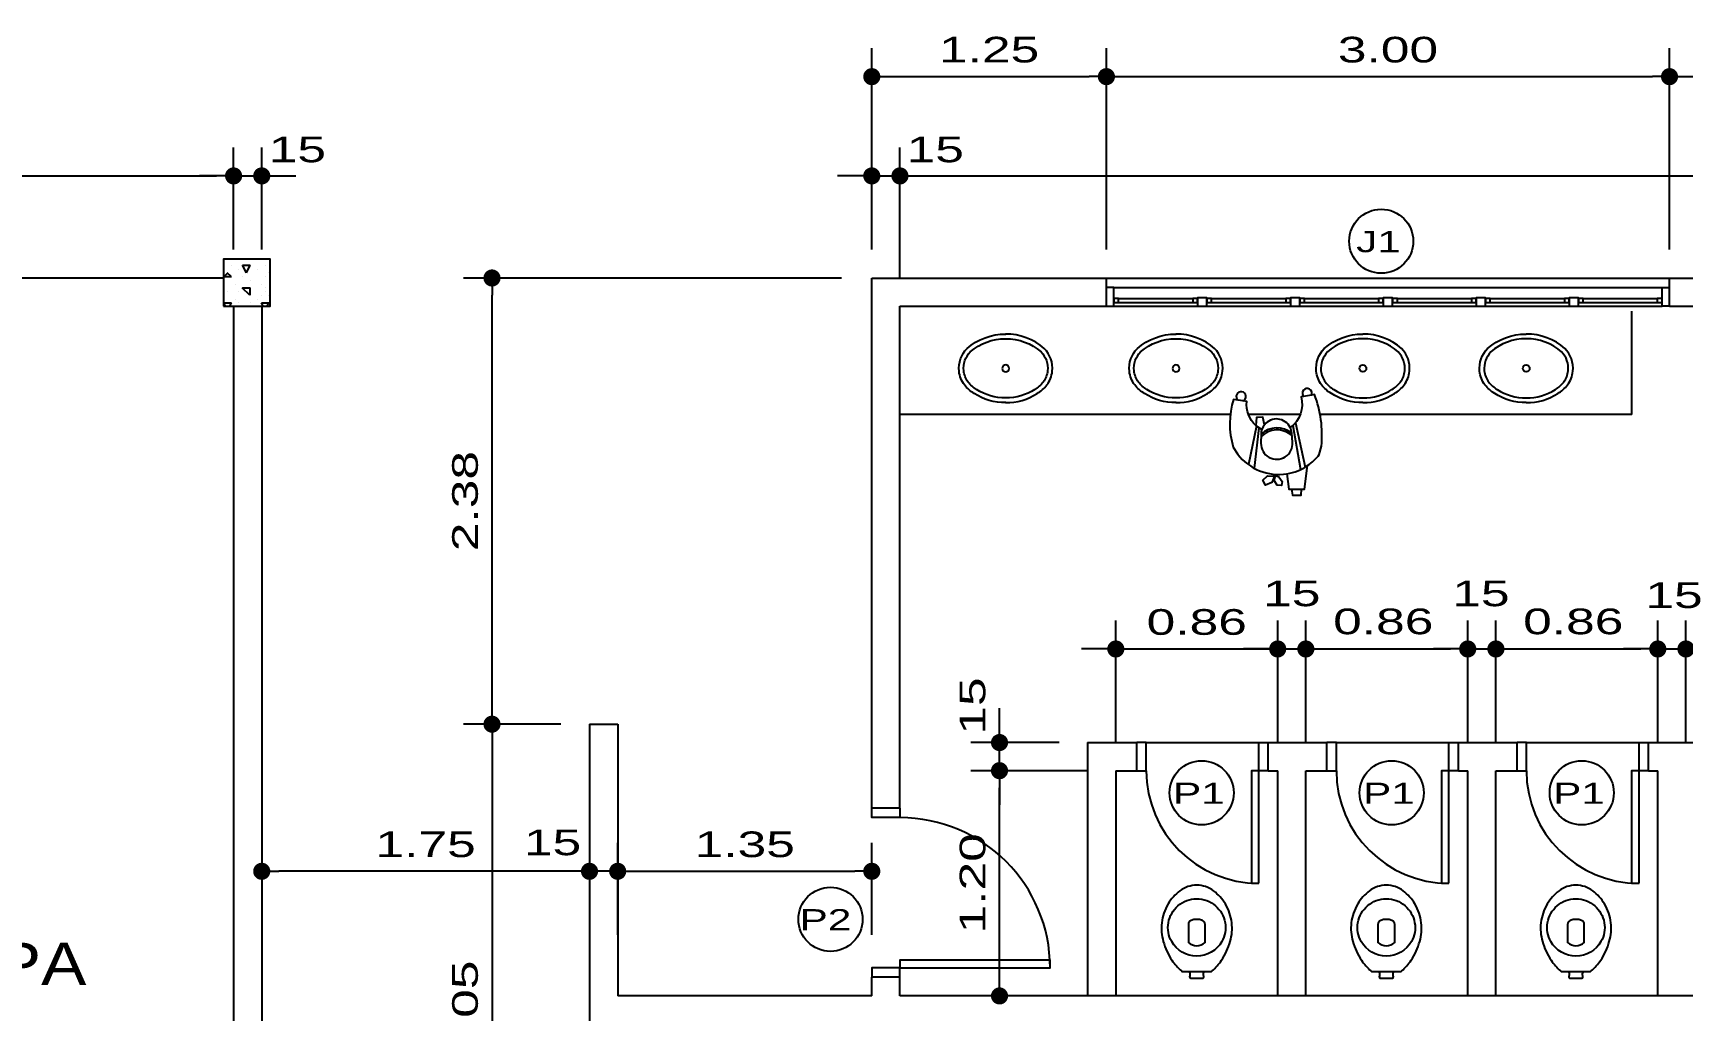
# Model space of a CAD drawing. Extents: x -13.6 to 37.9, y -332.9 to -283.8.
# Drawn here: x 13.56 to 22.35, y -307.4 to -302.2 of the extents above; entities that cross this region are included whole.
import ezdxf

# ---------------------------------------------------------------- set-up
doc = ezdxf.new("R2010")
doc.units = 0
doc.header["$LTSCALE"] = 0.525
doc.header["$MEASUREMENT"] = 0
doc.header["$PDSIZE"] = -5
doc.layers.get('0').update_dxf_attribs({"linetype": 'CONTINUOUS'})
doc.layers.get('DEFPOINTS').update_dxf_attribs({"linetype": 'CONTINUOUS'})
for name, color, linetype in [('COTA', 13, 'CONTINUOUS'), ('EQUIP', 1, 'CONTINUOUS'), ('EQUIP_I', 13, 'CONTINUOUS'), ('ESQUADRIA', 2, 'CONTINUOUS'), ('FOLHA', 1, 'CONTINUOUS'), ('LINVISTA', 13, 'CONTINUOUS'), ('MOBIL_I', 13, 'CONTINUOUS'), ('MURO', 3, 'CONTINUOUS'), ('PAREDE', 6, 'CONTINUOUS'), ('PILARES', 5, 'CONTINUOUS'), ('REG120-160', 5, 'CONTINUOUS'), ('REG60-100', 2, 'CONTINUOUS')]:
    doc.layers.add(name, color=color, linetype=linetype)
doc.styles.add('REGUA120', font='romnswin', dxfattribs={"width": 1.2})
doc.styles.add('REGUA60', font='romnswin', dxfattribs={"width": 1.5})
doc.styles.add('REGUA80', font='romnswin', dxfattribs={"width": 1.5})
doc.dimstyles.new('STANDARD$0', dxfattribs={"dimscale": 0.05, "dimtxt": 1.8, "dimasz": 1.2, "dimexe": 2, "dimexo": 2, "dimgap": 0.98, "dimtad": 1, "dimrnd": 0.5, "dimzin": 0, "dimdsep": 46, "dimtxsty": 'REGUA80', "dimblk1": 'DOT', "dimblk2": 'DOT', "dimsah": 1, "dimcen": 4, "dimdle": 4, "dimclrd": 22, "dimclre": 22, "dimclrt": 2, "dimadec": 0, "dimazin": 0, "dimtfac": 1, "dimtmove": 0, "dimatfit": 3, "dimldrblk": 'DOT', "dimfxl": 1, "dimtolj": 1, "dimtzin": 0, "dimarcsym": 0})

# ---------------------------------------------------------------- blocks, each defined once
blk = doc.blocks.new('SAP7S__2')
at = {"layer": 'EQUIP', "color": 0, "linetype": 'ByBlock', "ltscale": 3}
blk.add_lwpolyline([(-4.36, -13), (-6.93, -13), (-7.45, -13, 0.207706), (-8.2, -13.3, 0.059368), (-13.2, -19, 0.082654), (-17.8, -29, 0.104255), (-18.65, -39, 0.107708), (-15.25, -49, 0.088187), (-9, -56, 0.163426), (0, -59, 0.163426), (9, -56, 0.088187), (15.25, -49, 0.107708), (18.65, -39, 0.104255), (17.8, -29, 0.082654), (13.2, -19, 0.059368), (8.2, -13.3, 0.207706), (7.45, -13), (6.93, -13), (4.36, -13, -0.380199), (3.6, -12.2), (3.6, -11.1, -0.087349), (3.7, -10.7, 0.172037), (3.7, -9.83, 0.102747), (3.57, -9.63, 0.167994), (3.15, -9.5), (0, -9.5), (-3.15, -9.5, 0.167994), (-3.57, -9.63, 0.102747), (-3.7, -9.83, 0.172037), (-3.7, -10.7, -0.087349), (-3.6, -11.1), (-3.6, -12.2, -0.380199)], format="xyb", close=True, dxfattribs=at)
at = {"layer": 'EQUIP_I', "ltscale": 3}
blk.add_line((4.36, -13), (-4.36, -13), dxfattribs=at)
for points in [[(0, -21.2, -0.268395), (13.35, -29, -0.179674), (15.1, -39, -0.170707), (10, -48.05, -0.179561), (0, -51.75, -0.179561), (-10, -48.05, -0.170707), (-15.1, -39, -0.179674), (-13.35, -29, -0.268395)], [(-3, -40.25, 0.183333), (3, -40.25, 0.302776), (4.45, -38), (4.45, -28.4, 0.370787), (-4.45, -28.4), (-4.45, -38, 0.302776)]]:
    blk.add_lwpolyline(points, format="xyb", close=True, dxfattribs=at)
blk = doc.blocks.new('SAL37S_2')
at = {"layer": 'EQUIP_I', "ltscale": 3}
for points in [[(0.02, -10, 0.145827), (-16.81, -14.87, 0.090827), (-22, -19.4, 0.12568), (-24.84, -26.73, 0.221372), (-20.58, -38.81, 0.186059), (0.02, -46.55, 0.186059)], [(-0.02, -10, -0.145827), (16.81, -14.87, -0.090827), (22, -19.4, -0.12568), (24.84, -26.73, -0.221372), (20.58, -38.81, -0.186059), (-0.02, -46.55, -0.186059)]]:
    blk.add_lwpolyline(points, format="xyb", dxfattribs=at)
blk.add_lwpolyline([(0, -12.5, 0.14623), (-15.5, -17, 0.09047), (-20, -20.9, 0.123903), (-22.35, -27, 0.21906), (-18.85, -37, 0.185248), (0, -44.05, 0.185248), (18.85, -37, 0.21906), (22.35, -27, 0.123903), (20, -20.9, 0.09047), (15.5, -17, 0.14623)], format="xyb", close=True, dxfattribs=at)
blk.add_circle((0, -28.25), 1.8, dxfattribs=at)
blk = doc.blocks.new('_DOT')
at = {"color": 0, "linetype": 'ByBlock'}
blk.add_line((-0.5, 0), (-1, 0), dxfattribs=at)
at = {"color": 0, "linetype": 'ByBlock', "const_width": 0.5}
blk.add_lwpolyline([(-0.25, 0, 1), (0.25, 0, 1)], format="xyb", close=True, dxfattribs=at)
blk = doc.blocks.new('*D71')
at = {"color": 22, "linetype": 'ByBlock', "ltscale": 3}
for p, q in [((14.6285, -303.3499), (14.6285, -302.806)), ((11.7197, -302.958), (14.5373, -302.958))]:
    blk.add_line(p, q, dxfattribs=at)
at = {"layer": 'DEFPOINTS', "color": 0, "linetype": 'ByBlock', "ltscale": 3}
for p in [(14.6285, -302.958), (11.6285, -303.5019), (14.6285, -303.5019)]:
    blk.add_point(p, dxfattribs=at)
at = {"color": 22, "linetype": 'ByBlock', "ltscale": 3, "xscale": 0.09119999999999999, "yscale": 0.09119999999999999, "zscale": 0.09119999999999999, "rotation": 180}
blk.add_blockref('_DOT', (11.6285, -302.958), dxfattribs=at)
at = {"color": 22, "linetype": 'ByBlock', "ltscale": 3, "xscale": 0.09119999999999999, "yscale": 0.09119999999999999, "zscale": 0.09119999999999999}
blk.add_blockref('_DOT', (14.6285, -302.958), dxfattribs=at)
at = {"color": 2, "linetype": 'ByBlock', "ltscale": 3, "insert": (13.1285, -302.8152), "char_height": 0.1368, "attachment_point": 5, "style": 'REGUA80'}
blk.add_mtext('\\A1;3.00', dxfattribs=at)
blk = doc.blocks.new('COTAPT')
at = {"color": 0, "linetype": 'ByBlock', "ltscale": 3}
blk.add_line((0, 0), (200, 0), dxfattribs=at)
at = {"color": 6, "linetype": 'ByBlock', "ltscale": 3}
blk.add_lwpolyline([(-20, 20), (20, 20), (20, -20), (-20, -20)], close=True, dxfattribs=at)
blk = doc.blocks.new('*D72')
at = {"color": 22, "linetype": 'ByBlock', "ltscale": 3}
for p, q in [((14.7785, -303.3499), (14.7785, -302.806)), ((14.5373, -302.958), (14.4461, -302.958)), ((14.6285, -302.958), (14.7785, -302.958)), ((14.8697, -302.958), (14.9609, -302.958))]:
    blk.add_line(p, q, dxfattribs=at)
at = {"layer": 'DEFPOINTS', "color": 0, "linetype": 'ByBlock', "ltscale": 3}
for p in [(14.7785, -302.958), (14.6285, -303.5019), (14.7785, -303.5019)]:
    blk.add_point(p, dxfattribs=at)
at = {"color": 22, "linetype": 'ByBlock', "ltscale": 3, "xscale": 0.09119999999999999, "yscale": 0.09119999999999999, "zscale": 0.09119999999999999}
blk.add_blockref('_DOT', (14.6285, -302.958), dxfattribs=at)
at = {"color": 22, "linetype": 'ByBlock', "ltscale": 3, "xscale": 0.09119999999999999, "yscale": 0.09119999999999999, "zscale": 0.09119999999999999, "rotation": 180}
blk.add_blockref('_DOT', (14.7785, -302.958), dxfattribs=at)
at = {"color": 2, "linetype": 'ByBlock', "ltscale": 3, "insert": (14.9684, -302.8179), "char_height": 0.1368, "attachment_point": 5, "style": 'REGUA80'}
blk.add_mtext('\\A1;{15}', dxfattribs=at)
blk = doc.blocks.new('*D73')
at = {"color": 22, "linetype": 'ByBlock', "ltscale": 3}
for p, q in [((18.1785, -303.4999), (18.1785, -302.806)), ((17.9373, -302.958), (17.8461, -302.958)), ((18.0285, -302.958), (18.1785, -302.958)), ((18.2697, -302.958), (18.3609, -302.958))]:
    blk.add_line(p, q, dxfattribs=at)
at = {"layer": 'DEFPOINTS', "color": 0, "linetype": 'ByBlock', "ltscale": 3}
for p in [(18.1785, -302.958), (18.0285, -303.5019), (18.1785, -303.6519)]:
    blk.add_point(p, dxfattribs=at)
at = {"color": 22, "linetype": 'ByBlock', "ltscale": 3, "xscale": 0.09119999999999999, "yscale": 0.09119999999999999, "zscale": 0.09119999999999999}
blk.add_blockref('_DOT', (18.0285, -302.958), dxfattribs=at)
at = {"color": 22, "linetype": 'ByBlock', "ltscale": 3, "xscale": 0.09119999999999999, "yscale": 0.09119999999999999, "zscale": 0.09119999999999999, "rotation": 180}
blk.add_blockref('_DOT', (18.1785, -302.958), dxfattribs=at)
at = {"color": 2, "linetype": 'ByBlock', "ltscale": 3, "insert": (18.3667, -302.8179), "char_height": 0.1368, "attachment_point": 5, "style": 'REGUA80'}
blk.add_mtext('\\A1;{15}', dxfattribs=at)
blk = doc.blocks.new('*D74')
at = {"color": 22, "linetype": 'ByBlock', "ltscale": 3}
for p, q in [((27.2785, -303.3499), (27.2785, -302.806)), ((18.2697, -302.958), (27.1873, -302.958))]:
    blk.add_line(p, q, dxfattribs=at)
at = {"layer": 'DEFPOINTS', "color": 0, "linetype": 'ByBlock', "ltscale": 3}
for p in [(27.2785, -302.958), (27.2785, -303.5019), (18.1785, -303.6519)]:
    blk.add_point(p, dxfattribs=at)
at = {"color": 22, "linetype": 'ByBlock', "ltscale": 3, "xscale": 0.09119999999999999, "yscale": 0.09119999999999999, "zscale": 0.09119999999999999, "rotation": 180}
blk.add_blockref('_DOT', (18.1785, -302.958), dxfattribs=at)
at = {"color": 22, "linetype": 'ByBlock', "ltscale": 3, "xscale": 0.09119999999999999, "yscale": 0.09119999999999999, "zscale": 0.09119999999999999}
blk.add_blockref('_DOT', (27.2785, -302.958), dxfattribs=at)
at = {"color": 2, "linetype": 'ByBlock', "ltscale": 3, "insert": (22.7285, -302.8152), "char_height": 0.1368, "attachment_point": 5, "style": 'REGUA80'}
blk.add_mtext('\\A1;9.10', dxfattribs=at)
blk = doc.blocks.new('*D88')
at = {"color": 22, "linetype": 'ByBlock', "ltscale": 3}
for p, q in [((19.1765, -306.1269), (18.557, -306.1269)), ((18.709, -307.2357), (18.709, -306.2181)), ((19.1765, -307.3269), (18.557, -307.3269))]:
    blk.add_line(p, q, dxfattribs=at)
at = {"layer": 'DEFPOINTS', "color": 0, "linetype": 'ByBlock', "ltscale": 3}
for p in [(18.709, -306.1269), (19.3285, -306.1269), (19.3285, -307.3269)]:
    blk.add_point(p, dxfattribs=at)
at = {"color": 22, "linetype": 'ByBlock', "ltscale": 3, "xscale": 0.09119999999999999, "yscale": 0.09119999999999999, "zscale": 0.09119999999999999}
for p, rotation in [((18.709, -306.1269), 90), ((18.709, -307.3269), 270)]:
    blk.add_blockref('_DOT', p, dxfattribs=dict(at, rotation=rotation))
at = {"color": 2, "linetype": 'ByBlock', "ltscale": 3, "insert": (18.5661, -306.7269), "char_height": 0.1368, "attachment_point": 5, "rotation": 90, "style": 'REGUA80'}
blk.add_mtext('\\A1;1.20', dxfattribs=at)
blk = doc.blocks.new('*D89')
at = {"color": 22, "linetype": 'ByBlock', "ltscale": 3}
for p, q in [((19.3285, -305.9749), (19.3285, -305.3264)), ((20.191, -305.9749), (20.191, -305.3264)), ((19.2373, -305.4784), (19.1461, -305.4784)), ((19.3285, -305.4784), (20.191, -305.4784)), ((20.2822, -305.4784), (20.3734, -305.4784))]:
    blk.add_line(p, q, dxfattribs=at)
at = {"layer": 'DEFPOINTS', "color": 0, "linetype": 'ByBlock', "ltscale": 3}
for p in [(20.191, -305.4784), (19.3285, -306.1269), (20.191, -306.1269)]:
    blk.add_point(p, dxfattribs=at)
at = {"color": 22, "linetype": 'ByBlock', "ltscale": 3, "xscale": 0.09119999999999999, "yscale": 0.09119999999999999, "zscale": 0.09119999999999999}
blk.add_blockref('_DOT', (19.3285, -305.4784), dxfattribs=at)
at = {"color": 22, "linetype": 'ByBlock', "ltscale": 3, "xscale": 0.09119999999999999, "yscale": 0.09119999999999999, "zscale": 0.09119999999999999, "rotation": 180}
blk.add_blockref('_DOT', (20.191, -305.4784), dxfattribs=at)
at = {"color": 2, "linetype": 'ByBlock', "ltscale": 3, "insert": (19.7597, -305.3355), "char_height": 0.1368, "attachment_point": 5, "style": 'REGUA80'}
blk.add_mtext('\\A1;0.86', dxfattribs=at)
blk = doc.blocks.new('*D90')
at = {"color": 22, "linetype": 'ByBlock', "ltscale": 3}
for p, q in [((20.341, -305.9749), (20.341, -305.3264)), ((20.0998, -305.4784), (20.0086, -305.4784)), ((20.191, -305.4784), (20.341, -305.4784)), ((20.4322, -305.4784), (20.5234, -305.4784))]:
    blk.add_line(p, q, dxfattribs=at)
at = {"layer": 'DEFPOINTS', "color": 0, "linetype": 'ByBlock', "ltscale": 3}
for p in [(20.341, -305.4784), (20.191, -306.1269), (20.341, -306.1269)]:
    blk.add_point(p, dxfattribs=at)
at = {"color": 22, "linetype": 'ByBlock', "ltscale": 3, "xscale": 0.09119999999999999, "yscale": 0.09119999999999999, "zscale": 0.09119999999999999}
blk.add_blockref('_DOT', (20.191, -305.4784), dxfattribs=at)
at = {"color": 22, "linetype": 'ByBlock', "ltscale": 3, "xscale": 0.09119999999999999, "yscale": 0.09119999999999999, "zscale": 0.09119999999999999, "rotation": 180}
blk.add_blockref('_DOT', (20.341, -305.4784), dxfattribs=at)
at = {"color": 2, "linetype": 'ByBlock', "ltscale": 3, "insert": (20.2663, -305.1831), "char_height": 0.1368, "attachment_point": 5, "style": 'REGUA80'}
blk.add_mtext('\\A1;{15}', dxfattribs=at)
blk = doc.blocks.new('*D91')
at = {"color": 22, "linetype": 'ByBlock', "ltscale": 3}
for p, q in [((21.2035, -305.9749), (21.2035, -305.3264)), ((20.4322, -305.4784), (21.1123, -305.4784))]:
    blk.add_line(p, q, dxfattribs=at)
at = {"layer": 'DEFPOINTS', "color": 0, "linetype": 'ByBlock', "ltscale": 3}
for p in [(21.2035, -305.4784), (20.341, -306.1269), (21.2035, -306.1269)]:
    blk.add_point(p, dxfattribs=at)
at = {"color": 22, "linetype": 'ByBlock', "ltscale": 3, "xscale": 0.09119999999999999, "yscale": 0.09119999999999999, "zscale": 0.09119999999999999, "rotation": 180}
blk.add_blockref('_DOT', (20.341, -305.4784), dxfattribs=at)
at = {"color": 22, "linetype": 'ByBlock', "ltscale": 3, "xscale": 0.09119999999999999, "yscale": 0.09119999999999999, "zscale": 0.09119999999999999}
blk.add_blockref('_DOT', (21.2035, -305.4784), dxfattribs=at)
at = {"color": 2, "linetype": 'ByBlock', "ltscale": 3, "insert": (20.7534, -305.3325), "char_height": 0.1368, "attachment_point": 5, "style": 'REGUA80'}
blk.add_mtext('\\A1;0.86', dxfattribs=at)
blk = doc.blocks.new('*D92')
at = {"color": 22, "linetype": 'ByBlock', "ltscale": 3}
for p, q in [((21.3535, -305.9749), (21.3535, -305.3264)), ((21.1123, -305.4784), (21.0211, -305.4784)), ((21.2035, -305.4784), (21.3535, -305.4784)), ((21.4447, -305.4784), (21.5359, -305.4784))]:
    blk.add_line(p, q, dxfattribs=at)
at = {"layer": 'DEFPOINTS', "color": 0, "linetype": 'ByBlock', "ltscale": 3}
for p in [(21.3535, -305.4784), (21.2035, -306.1269), (21.3535, -306.1269)]:
    blk.add_point(p, dxfattribs=at)
at = {"color": 22, "linetype": 'ByBlock', "ltscale": 3, "xscale": 0.09119999999999999, "yscale": 0.09119999999999999, "zscale": 0.09119999999999999}
blk.add_blockref('_DOT', (21.2035, -305.4784), dxfattribs=at)
at = {"color": 22, "linetype": 'ByBlock', "ltscale": 3, "xscale": 0.09119999999999999, "yscale": 0.09119999999999999, "zscale": 0.09119999999999999, "rotation": 180}
blk.add_blockref('_DOT', (21.3535, -305.4784), dxfattribs=at)
at = {"color": 2, "linetype": 'ByBlock', "ltscale": 3, "insert": (21.2739, -305.1831), "char_height": 0.1368, "attachment_point": 5, "style": 'REGUA80'}
blk.add_mtext('\\A1;{15}', dxfattribs=at)
blk = doc.blocks.new('*D93')
at = {"color": 22, "linetype": 'ByBlock', "ltscale": 3}
for p, q in [((22.216, -305.9749), (22.216, -305.3264)), ((21.4447, -305.4784), (22.1248, -305.4784))]:
    blk.add_line(p, q, dxfattribs=at)
at = {"layer": 'DEFPOINTS', "color": 0, "linetype": 'ByBlock', "ltscale": 3}
for p in [(22.216, -305.4784), (21.3535, -306.1269), (22.216, -306.1269)]:
    blk.add_point(p, dxfattribs=at)
at = {"color": 22, "linetype": 'ByBlock', "ltscale": 3, "xscale": 0.09119999999999999, "yscale": 0.09119999999999999, "zscale": 0.09119999999999999, "rotation": 180}
blk.add_blockref('_DOT', (21.3535, -305.4784), dxfattribs=at)
at = {"color": 22, "linetype": 'ByBlock', "ltscale": 3, "xscale": 0.09119999999999999, "yscale": 0.09119999999999999, "zscale": 0.09119999999999999}
blk.add_blockref('_DOT', (22.216, -305.4784), dxfattribs=at)
at = {"color": 2, "linetype": 'ByBlock', "ltscale": 3, "insert": (21.7656, -305.3325), "char_height": 0.1368, "attachment_point": 5, "style": 'REGUA80'}
blk.add_mtext('\\A1;0.86', dxfattribs=at)
blk = doc.blocks.new('*D94')
at = {"color": 22, "linetype": 'ByBlock', "ltscale": 3}
for p, q in [((22.366, -305.9749), (22.366, -305.3264)), ((22.1248, -305.4784), (22.0336, -305.4784)), ((22.216, -305.4784), (22.366, -305.4784)), ((22.4572, -305.4784), (22.5484, -305.4784))]:
    blk.add_line(p, q, dxfattribs=at)
at = {"layer": 'DEFPOINTS', "color": 0, "linetype": 'ByBlock', "ltscale": 3}
for p in [(22.366, -305.4784), (22.216, -306.1269), (22.366, -306.1269)]:
    blk.add_point(p, dxfattribs=at)
at = {"color": 22, "linetype": 'ByBlock', "ltscale": 3, "xscale": 0.09119999999999999, "yscale": 0.09119999999999999, "zscale": 0.09119999999999999}
blk.add_blockref('_DOT', (22.216, -305.4784), dxfattribs=at)
at = {"color": 22, "linetype": 'ByBlock', "ltscale": 3, "xscale": 0.09119999999999999, "yscale": 0.09119999999999999, "zscale": 0.09119999999999999, "rotation": 180}
blk.add_blockref('_DOT', (22.366, -305.4784), dxfattribs=at)
at = {"color": 2, "linetype": 'ByBlock', "ltscale": 3, "insert": (22.3024, -305.1928), "char_height": 0.1368, "attachment_point": 5, "style": 'REGUA80'}
blk.add_mtext('\\A1;{15}', dxfattribs=at)
blk = doc.blocks.new('*D95')
at = {"color": 22, "linetype": 'ByBlock', "ltscale": 3}
for p, q in [((23.2285, -305.9749), (23.2285, -305.3264)), ((22.4572, -305.4784), (23.1373, -305.4784))]:
    blk.add_line(p, q, dxfattribs=at)
at = {"layer": 'DEFPOINTS', "color": 0, "linetype": 'ByBlock', "ltscale": 3}
for p in [(23.2285, -305.4784), (22.366, -306.1269), (23.2285, -306.1269)]:
    blk.add_point(p, dxfattribs=at)
at = {"color": 22, "linetype": 'ByBlock', "ltscale": 3, "xscale": 0.09119999999999999, "yscale": 0.09119999999999999, "zscale": 0.09119999999999999, "rotation": 180}
blk.add_blockref('_DOT', (22.366, -305.4784), dxfattribs=at)
at = {"color": 22, "linetype": 'ByBlock', "ltscale": 3, "xscale": 0.09119999999999999, "yscale": 0.09119999999999999, "zscale": 0.09119999999999999}
blk.add_blockref('_DOT', (23.2285, -305.4784), dxfattribs=at)
at = {"color": 2, "linetype": 'ByBlock', "ltscale": 3, "insert": (22.8003, -305.3358), "char_height": 0.1368, "attachment_point": 5, "style": 'REGUA80'}
blk.add_mtext('\\A1;0.86', dxfattribs=at)
blk = doc.blocks.new('*D106')
at = {"color": 22, "linetype": 'ByBlock', "ltscale": 3}
for p, q in [((18.709, -305.8857), (18.709, -305.7945)), ((19.0265, -305.9769), (18.557, -305.9769)), ((18.709, -306.1269), (18.709, -305.9769)), ((18.709, -306.2181), (18.709, -306.3093))]:
    blk.add_line(p, q, dxfattribs=at)
at = {"layer": 'DEFPOINTS', "color": 0, "linetype": 'ByBlock', "ltscale": 3}
for p in [(18.709, -305.9769), (19.1785, -305.9769), (19.3285, -306.1269)]:
    blk.add_point(p, dxfattribs=at)
at = {"color": 22, "linetype": 'ByBlock', "ltscale": 3, "xscale": 0.09119999999999999, "yscale": 0.09119999999999999, "zscale": 0.09119999999999999}
for p, rotation in [((18.709, -305.9769), 270), ((18.709, -306.1269), 90)]:
    blk.add_blockref('_DOT', p, dxfattribs=dict(at, rotation=rotation))
at = {"color": 2, "linetype": 'ByBlock', "ltscale": 3, "insert": (18.5661, -305.7824), "char_height": 0.1368, "attachment_point": 5, "rotation": 90, "style": 'REGUA80'}
blk.add_mtext('\\A1;{15}', dxfattribs=at)
blk = doc.blocks.new('*D116')
at = {"color": 22, "linetype": 'ByBlock', "ltscale": 3}
for p, q in [((16.3827, -305.8791), (15.8632, -305.8791)), ((16.0152, -305.9703), (16.0152, -308.8403)), ((16.3827, -308.9315), (15.8632, -308.9315))]:
    blk.add_line(p, q, dxfattribs=at)
at = {"layer": 'DEFPOINTS', "color": 0, "linetype": 'ByBlock', "ltscale": 3}
for p in [(16.5347, -305.8791), (16.0152, -308.9315), (16.5347, -308.9315)]:
    blk.add_point(p, dxfattribs=at)
at = {"color": 22, "linetype": 'ByBlock', "ltscale": 3, "xscale": 0.09119999999999999, "yscale": 0.09119999999999999, "zscale": 0.09119999999999999}
for p, rotation in [((16.0152, -305.8791), 90), ((16.0152, -308.9315), 270)]:
    blk.add_blockref('_DOT', p, dxfattribs=dict(at, rotation=rotation))
at = {"color": 2, "linetype": 'ByBlock', "ltscale": 3, "insert": (15.8723, -307.4053), "char_height": 0.1368, "attachment_point": 5, "rotation": 90, "style": 'REGUA80'}
blk.add_mtext('\\A1;3.05', dxfattribs=at)
blk = doc.blocks.new('*D117')
at = {"color": 22, "linetype": 'ByBlock', "ltscale": 3}
for p, q in [((17.8765, -303.5019), (15.8632, -303.5019)), ((16.0152, -305.7879), (16.0152, -303.5931))]:
    blk.add_line(p, q, dxfattribs=at)
at = {"layer": 'DEFPOINTS', "color": 0, "linetype": 'ByBlock', "ltscale": 3}
for p in [(16.0152, -303.5019), (18.0285, -303.5019), (16.5347, -305.8791)]:
    blk.add_point(p, dxfattribs=at)
at = {"color": 22, "linetype": 'ByBlock', "ltscale": 3, "xscale": 0.09119999999999999, "yscale": 0.09119999999999999, "zscale": 0.09119999999999999}
for p, rotation in [((16.0152, -303.5019), 90), ((16.0152, -305.8791), 270)]:
    blk.add_blockref('_DOT', p, dxfattribs=dict(at, rotation=rotation))
at = {"color": 2, "linetype": 'ByBlock', "ltscale": 3, "insert": (15.8723, -304.6905), "char_height": 0.1368, "attachment_point": 5, "rotation": 90, "style": 'REGUA80'}
blk.add_mtext('\\A1;2.38', dxfattribs=at)
blk = doc.blocks.new('*D119')
at = {"color": 22, "linetype": 'ByBlock', "ltscale": 3}
for p, q in [((16.6747, -307.1749), (16.6747, -306.685)), ((18.0285, -307.1749), (18.0285, -306.685)), ((16.7659, -306.837), (17.9373, -306.837))]:
    blk.add_line(p, q, dxfattribs=at)
at = {"layer": 'DEFPOINTS', "color": 0, "linetype": 'ByBlock', "ltscale": 3}
for p in [(18.0285, -306.837), (16.6747, -307.3269), (18.0285, -307.3269)]:
    blk.add_point(p, dxfattribs=at)
at = {"color": 22, "linetype": 'ByBlock', "ltscale": 3, "xscale": 0.09119999999999999, "yscale": 0.09119999999999999, "zscale": 0.09119999999999999, "rotation": 180}
blk.add_blockref('_DOT', (16.6747, -306.837), dxfattribs=at)
at = {"color": 22, "linetype": 'ByBlock', "ltscale": 3, "xscale": 0.09119999999999999, "yscale": 0.09119999999999999, "zscale": 0.09119999999999999}
blk.add_blockref('_DOT', (18.0285, -306.837), dxfattribs=at)
at = {"color": 2, "linetype": 'ByBlock', "ltscale": 3, "insert": (17.3516, -306.6941), "char_height": 0.1368, "attachment_point": 5, "style": 'REGUA80'}
blk.add_mtext('\\A1;1.35', dxfattribs=at)
blk = doc.blocks.new('*D120')
at = {"color": 22, "linetype": 'ByBlock', "ltscale": 3}
for p, q in [((18.0285, -303.3499), (18.0285, -302.2771)), ((19.2785, -303.3499), (19.2785, -302.2771)), ((18.1197, -302.4291), (19.1873, -302.4291))]:
    blk.add_line(p, q, dxfattribs=at)
at = {"layer": 'DEFPOINTS', "color": 0, "linetype": 'ByBlock', "ltscale": 3}
for p in [(19.2785, -302.4291), (18.0285, -303.5019), (19.2785, -303.5019)]:
    blk.add_point(p, dxfattribs=at)
at = {"color": 22, "linetype": 'ByBlock', "ltscale": 3, "xscale": 0.09119999999999999, "yscale": 0.09119999999999999, "zscale": 0.09119999999999999, "rotation": 180}
blk.add_blockref('_DOT', (18.0285, -302.4291), dxfattribs=at)
at = {"color": 22, "linetype": 'ByBlock', "ltscale": 3, "xscale": 0.09119999999999999, "yscale": 0.09119999999999999, "zscale": 0.09119999999999999}
blk.add_blockref('_DOT', (19.2785, -302.4291), dxfattribs=at)
at = {"color": 2, "linetype": 'ByBlock', "ltscale": 3, "insert": (18.6535, -302.2862), "char_height": 0.1368, "attachment_point": 5, "style": 'REGUA80'}
blk.add_mtext('\\A1;1.25', dxfattribs=at)
blk = doc.blocks.new('*D121')
at = {"color": 22, "linetype": 'ByBlock', "ltscale": 3}
for p, q in [((22.2785, -303.3499), (22.2785, -302.2771)), ((19.3697, -302.4291), (22.1873, -302.4291))]:
    blk.add_line(p, q, dxfattribs=at)
at = {"layer": 'DEFPOINTS', "color": 0, "linetype": 'ByBlock', "ltscale": 3}
for p in [(22.2785, -302.4291), (19.2785, -303.5019), (22.2785, -303.5019)]:
    blk.add_point(p, dxfattribs=at)
at = {"color": 22, "linetype": 'ByBlock', "ltscale": 3, "xscale": 0.09119999999999999, "yscale": 0.09119999999999999, "zscale": 0.09119999999999999, "rotation": 180}
blk.add_blockref('_DOT', (19.2785, -302.4291), dxfattribs=at)
at = {"color": 22, "linetype": 'ByBlock', "ltscale": 3, "xscale": 0.09119999999999999, "yscale": 0.09119999999999999, "zscale": 0.09119999999999999}
blk.add_blockref('_DOT', (22.2785, -302.4291), dxfattribs=at)
at = {"color": 2, "linetype": 'ByBlock', "ltscale": 3, "insert": (20.7785, -302.2862), "char_height": 0.1368, "attachment_point": 5, "style": 'REGUA80'}
blk.add_mtext('\\A1;3.00', dxfattribs=at)
blk = doc.blocks.new('*D122')
at = {"color": 22, "linetype": 'ByBlock', "ltscale": 3}
for p, q in [((24.2785, -303.3499), (24.2785, -302.2771)), ((22.3697, -302.4291), (24.1873, -302.4291))]:
    blk.add_line(p, q, dxfattribs=at)
at = {"layer": 'DEFPOINTS', "color": 0, "linetype": 'ByBlock', "ltscale": 3}
for p in [(24.2785, -302.4291), (22.2785, -303.5019), (24.2785, -303.5019)]:
    blk.add_point(p, dxfattribs=at)
at = {"color": 22, "linetype": 'ByBlock', "ltscale": 3, "xscale": 0.09119999999999999, "yscale": 0.09119999999999999, "zscale": 0.09119999999999999, "rotation": 180}
blk.add_blockref('_DOT', (22.2785, -302.4291), dxfattribs=at)
at = {"color": 22, "linetype": 'ByBlock', "ltscale": 3, "xscale": 0.09119999999999999, "yscale": 0.09119999999999999, "zscale": 0.09119999999999999}
blk.add_blockref('_DOT', (24.2785, -302.4291), dxfattribs=at)
at = {"color": 2, "linetype": 'ByBlock', "ltscale": 3, "insert": (23.2785, -302.2862), "char_height": 0.1368, "attachment_point": 5, "style": 'REGUA80'}
blk.add_mtext('\\A1;2.00', dxfattribs=at)
blk = doc.blocks.new('*D124')
at = {"color": 22, "linetype": 'ByBlock', "ltscale": 3}
for p, q in [((16.4335, -306.6629), (16.3423, -306.6629)), ((16.6747, -306.6629), (16.5247, -306.6629)), ((16.7659, -306.6629), (16.8571, -306.6629)), ((16.5247, -306.8124), (16.5247, -306.8149))]:
    blk.add_line(p, q, dxfattribs=at)
at = {"layer": 'DEFPOINTS', "color": 0, "linetype": 'ByBlock', "ltscale": 3}
for p in [(16.5247, -306.6604), (16.5247, -306.6629), (16.6747, -307.1528)]:
    blk.add_point(p, dxfattribs=at)
at = {"color": 22, "linetype": 'ByBlock', "ltscale": 3, "xscale": 0.09119999999999999, "yscale": 0.09119999999999999, "zscale": 0.09119999999999999}
blk.add_blockref('_DOT', (16.5247, -306.6629), dxfattribs=at)
at = {"color": 22, "linetype": 'ByBlock', "ltscale": 3, "xscale": 0.09119999999999999, "yscale": 0.09119999999999999, "zscale": 0.09119999999999999, "rotation": 180}
blk.add_blockref('_DOT', (16.6747, -306.6629), dxfattribs=at)
at = {"color": 2, "linetype": 'ByBlock', "ltscale": 3, "insert": (16.3279, -306.5097), "char_height": 0.1368, "attachment_point": 5, "style": 'REGUA80'}
blk.add_mtext('\\A1;{15}', dxfattribs=at)
blk = doc.blocks.new('*D125')
at = {"color": 22, "linetype": 'ByBlock', "ltscale": 3}
for p, q in [((16.4335, -306.6629), (14.8697, -306.6629)), ((14.7785, -306.8124), (14.7785, -306.8149))]:
    blk.add_line(p, q, dxfattribs=at)
at = {"layer": 'DEFPOINTS', "color": 0, "linetype": 'ByBlock', "ltscale": 3}
for p in [(14.7785, -306.6604), (14.7785, -306.6629), (16.5247, -306.6604)]:
    blk.add_point(p, dxfattribs=at)
at = {"color": 22, "linetype": 'ByBlock', "ltscale": 3, "xscale": 0.09119999999999999, "yscale": 0.09119999999999999, "zscale": 0.09119999999999999, "rotation": 180}
blk.add_blockref('_DOT', (14.7785, -306.6629), dxfattribs=at)
at = {"color": 22, "linetype": 'ByBlock', "ltscale": 3, "xscale": 0.09119999999999999, "yscale": 0.09119999999999999, "zscale": 0.09119999999999999}
blk.add_blockref('_DOT', (16.5247, -306.6629), dxfattribs=at)
at = {"color": 2, "linetype": 'ByBlock', "ltscale": 3, "insert": (15.6516, -306.52), "char_height": 0.1368, "attachment_point": 5, "style": 'REGUA80'}
blk.add_mtext('\\A1;1.75', dxfattribs=at)
blk = doc.blocks.new('*X164')
at = {"color": 0, "ltscale": 3}
for p, q in [((-10.58, -320.56), (-10.58, -320.56)), ((-10.5, -320.6), (-10.52, -320.56)), ((-10.52, -320.56), (-10.48, -320.56)), ((-10.5, -320.6), (-10.48, -320.56)), ((-10.4, -320.56), (-10.4, -320.56)), ((-10.62, -320.6214), (-10.6, -320.6014)), ((-10.62, -320.62), (-10.58, -320.62)), ((-10.62, -320.64), (-10.62, -320.64)), ((-10.5815, -320.62), (-10.6015, -320.6)), ((-10.56, -320.66), (-10.56, -320.66)), ((-10.54, -320.58), (-10.54, -320.58)), ((-10.52, -320.62), (-10.52, -320.62)), ((-10.48, -320.64), (-10.48, -320.64)), ((-10.44, -320.58), (-10.44, -320.58)), ((-10.42, -320.66), (-10.42, -320.66)), ((-10.4, -320.62), (-10.4, -320.62)), ((-10.38, -320.6), (-10.38, -320.6)), ((-10.6, -320.7), (-10.6, -320.7)), ((-10.56, -320.74), (-10.56, -320.74)), ((-10.54, -320.7), (-10.54, -320.7)), ((-10.4815, -320.72), (-10.5215, -320.68)), ((-10.52, -320.68), (-10.48, -320.68)), ((-10.48, -320.72), (-10.48, -320.68)), ((-10.44, -320.74), (-10.44, -320.74)), ((-10.42, -320.72), (-10.42, -320.72)), ((-10.4, -320.68), (-10.4, -320.68)), ((-10.4, -320.7), (-10.4, -320.7)), ((-10.38, -320.72), (-10.38, -320.72)), ((-10.6111, -320.7778), (-10.62, -320.76)), ((-10.62, -320.76), (-10.58, -320.76)), ((-10.5889, -320.7778), (-10.58, -320.76)), ((-10.54, -320.76), (-10.54, -320.76)), ((-10.48, -320.76), (-10.48, -320.76)), ((-10.4111, -320.7778), (-10.42, -320.76)), ((-10.42, -320.76), (-10.4, -320.76)), ((-10.4, -320.76), (-10.38, -320.76)), ((-10.3889, -320.7778), (-10.38, -320.76))]:
    blk.add_line(p, q, dxfattribs=at)

msp = doc.modelspace()

# ---------------------------------------------------------------- linework, layer by layer
at = {"layer": 'ESQUADRIA', "color": 1, "ltscale": 3}
for p, q in [((19.3185, -303.5519), (22.2385, -303.5519)), ((19.3435, -303.6119), (19.7385, -303.6119)), ((19.8385, -303.6119), (20.2335, -303.6119)), ((20.3335, -303.6119), (20.7285, -303.6119)), ((20.8285, -303.6119), (21.2235, -303.6119)), ((21.3235, -303.6119), (21.7185, -303.6119)), ((21.8185, -303.6119), (22.2135, -303.6119)), ((19.3185, -303.6519), (22.2385, -303.6519)), ((19.3435, -303.6319), (19.7385, -303.6319)), ((19.8385, -303.6319), (20.2335, -303.6319)), ((20.3335, -303.6319), (20.7285, -303.6319)), ((20.8285, -303.6319), (21.2235, -303.6319)), ((21.3235, -303.6319), (21.7185, -303.6319)), ((21.8185, -303.6319), (22.2135, -303.6319))]:
    msp.add_line(p, q, dxfattribs=at)
msp.add_lwpolyline([(19.2785, -303.5019), (19.2785, -303.5019), (22.2785, -303.5019), (22.2785, -303.5019)], dxfattribs=at)
at = {"layer": 'ESQUADRIA', "ltscale": 3}
for points in [[(19.2785, -303.6519), (19.3185, -303.6519), (19.3185, -303.5519), (19.2785, -303.5519)], [(22.2785, -303.6519), (22.2385, -303.6519), (22.2385, -303.5519), (22.2785, -303.5519)], [(19.441, -306.1269), (19.491, -306.1269), (19.491, -305.9769), (19.441, -305.9769)], [(20.141, -306.1269), (20.091, -306.1269), (20.091, -305.9769), (20.141, -305.9769)], [(20.4535, -306.1269), (20.5035, -306.1269), (20.5035, -305.9769), (20.4535, -305.9769)], [(21.1535, -306.1269), (21.1035, -306.1269), (21.1035, -305.9769), (21.1535, -305.9769)], [(21.466, -306.1269), (21.516, -306.1269), (21.516, -305.9769), (21.466, -305.9769)], [(22.166, -306.1269), (22.116, -306.1269), (22.116, -305.9769), (22.166, -305.9769)], [(18.1785, -306.3269), (18.1785, -306.3769), (18.0285, -306.3769), (18.0285, -306.3269)], [(18.1785, -307.2269), (18.1785, -307.1769), (18.0285, -307.1769), (18.0285, -307.2269)]]:
    msp.add_lwpolyline(points, dxfattribs=at)
for points in [[(19.3185, -303.6319), (19.3435, -303.6319), (19.3435, -303.6119), (19.3185, -303.6119)], [(19.7635, -303.6119), (19.7385, -303.6119), (19.7385, -303.6319), (19.7635, -303.6319)], [(19.7635, -303.6519), (19.8135, -303.6519), (19.8135, -303.6069), (19.7635, -303.6069)], [(19.8135, -303.6319), (19.8385, -303.6319), (19.8385, -303.6119), (19.8135, -303.6119)], [(20.2585, -303.6119), (20.2335, -303.6119), (20.2335, -303.6319), (20.2585, -303.6319)], [(20.2585, -303.6519), (20.3085, -303.6519), (20.3085, -303.6069), (20.2585, -303.6069)], [(20.3085, -303.6319), (20.3335, -303.6319), (20.3335, -303.6119), (20.3085, -303.6119)], [(20.7535, -303.6119), (20.7285, -303.6119), (20.7285, -303.6319), (20.7535, -303.6319)], [(20.7535, -303.6519), (20.8035, -303.6519), (20.8035, -303.6069), (20.7535, -303.6069)], [(20.8035, -303.6319), (20.8285, -303.6319), (20.8285, -303.6119), (20.8035, -303.6119)], [(21.2485, -303.6119), (21.2235, -303.6119), (21.2235, -303.6319), (21.2485, -303.6319)], [(21.2485, -303.6519), (21.2985, -303.6519), (21.2985, -303.6069), (21.2485, -303.6069)], [(21.2985, -303.6319), (21.3235, -303.6319), (21.3235, -303.6119), (21.2985, -303.6119)], [(21.7435, -303.6119), (21.7185, -303.6119), (21.7185, -303.6319), (21.7435, -303.6319)], [(21.7435, -303.6519), (21.7935, -303.6519), (21.7935, -303.6069), (21.7435, -303.6069)], [(21.7935, -303.6319), (21.8185, -303.6319), (21.8185, -303.6119), (21.7935, -303.6119)], [(22.2385, -303.6119), (22.2135, -303.6119), (22.2135, -303.6319), (22.2385, -303.6319)], [(20.091, -306.7269), (20.091, -306.1269), (20.051, -306.1269), (20.051, -306.7269)], [(21.1035, -306.7269), (21.1035, -306.1269), (21.0635, -306.1269), (21.0635, -306.7269)], [(22.116, -306.7269), (22.116, -306.1269), (22.076, -306.1269), (22.076, -306.7269)], [(18.1785, -307.1769), (18.9785, -307.1769), (18.9785, -307.1369), (18.1785, -307.1369)]]:
    msp.add_lwpolyline(points, close=True, dxfattribs=at)
at = {"layer": 'FOLHA', "ltscale": 3}
msp.add_line((22.0785, -304.2286), (22.0785, -303.6786), dxfattribs=at)
at = {"layer": 'FOLHA', "linetype": 'Continuous', "ltscale": 3}
for p, q in [((19.9384, -304.2286), (18.1785, -304.2286)), ((20.3118, -304.2286), (20.0346, -304.2286)), ((22.0785, -304.2286), (20.417, -304.2286))]:
    msp.add_line(p, q, dxfattribs=at)
at = {"layer": 'FOLHA', "ltscale": 3}
msp.add_lwpolyline([(20.4238, -304.397, 0.117559), (20.3871, -304.1225), (20.3719, -304.1254, 1.794117), (20.3292, -304.1333), (20.3155, -304.1358, -0.321116), (20.2577, -304.2982, 0.545317), (20.1204, -304.2837), (20.1112, -304.2432), (20.0781, -304.2452), (20.0748, -304.2872, -0.242309), (20.026, -304.1607), (20.0046, -304.157, 3.747766), (19.9796, -304.1527), (19.9549, -304.1484, 0.147922), (19.9542, -304.4024), (19.9776, -304.4394, 0.279576), (20.2401, -304.5452), (20.251, -304.6277), (20.2654, -304.6275), (20.2692, -304.6583), (20.3155, -304.6585), (20.3174, -304.6271), (20.3341, -304.6269), (20.3501, -304.5012, 0.079312), (20.4126, -304.442)], format="xyb", close=True, dxfattribs=at)
at = {"layer": 'LINVISTA', "ltscale": 3}
for p, q in [((14.5742, -303.5019), (11.6285, -303.5019)), ((19.491, -305.9769), (20.091, -305.9769)), ((20.5035, -305.9769), (21.1035, -305.9769)), ((21.516, -305.9769), (22.116, -305.9769)), ((21.516, -305.9769), (22.116, -305.9769))]:
    msp.add_line(p, q, dxfattribs=at)
for centre in [(20.7427, -303.3061), (19.7858, -306.2449), (20.7983, -306.2449), (21.8108, -306.2449), (17.8086, -306.9186)]:
    msp.add_circle(centre, 0.1708, dxfattribs=at)
for centre, radius, start, end in [((20.091, -306.1269), 0.6, 180, 270), ((21.1035, -306.1269), 0.6, 180, 270), ((22.116, -306.1269), 0.6, 180, 270), ((18.1785, -307.1769), 0.8, 0, 90)]:
    msp.add_arc(centre, radius, start, end, dxfattribs=at)
at = {"layer": 'MOBIL_I', "ltscale": 3}
for p, q in [((20.3719, -304.1254), (20.3292, -304.1333)), ((20.0046, -304.157), (19.9796, -304.1527)), ((20.0776, -304.2896), (20.0349, -304.4961)), ((20.0903, -304.2993), (20.0662, -304.5159)), ((20.2713, -304.2875), (20.3121, -304.5229)), ((20.2852, -304.2734), (20.3382, -304.5089)), ((20.1023, -304.334), (20.1015, -304.3825)), ((20.2699, -304.3773), (20.2662, -304.3289)), ((20.2654, -304.6275), (20.3174, -304.6271))]:
    msp.add_line(p, q, dxfattribs=at)
for points in [[(20.1745, -304.5574), (20.16, -304.5908), (20.1258, -304.6048), (20.111, -304.5786), (20.136, -304.5565)], [(20.1787, -304.5549), (20.1969, -304.5621), (20.2144, -304.5854), (20.2112, -304.6071), (20.1883, -304.6057), (20.1724, -304.5813)]]:
    msp.add_lwpolyline(points, close=True, dxfattribs=at)
for centre, radius, start, end in [((20.1732, -304.1766), 0.148, 228.3131, 243.25395), ((20.1871, -304.4258), 0.1147, 45.60449, 137.91686), ((20.1844, -304.3352), 0.0821, 141.17927, 179.15445), ((20.1871, -304.4258), 0.1251, 50.78594, 132.73541), ((20.1844, -304.3352), 0.0821, 4.36692, 26.76172), ((20.1859, -304.3837), 0.0843, 179.15445, 4.36692), ((20.1961, -304.276), 0.2728, 279.27858, 304.37873)]:
    msp.add_arc(centre, radius, start, end, dxfattribs=at)
at = {"layer": 'MURO', "linetype": 'Continuous'}
for p, q in [((14.6285, -303.6519), (14.6285, -311.1519)), ((14.7785, -303.6519), (14.7785, -311.1519)), ((19.1785, -305.9769), (19.1785, -307.3269)), ((19.3285, -306.1269), (19.3285, -307.3269)), ((20.191, -307.3269), (20.191, -306.1269)), ((20.341, -307.3269), (20.341, -306.1269)), ((21.2035, -307.3269), (21.2035, -306.1269)), ((21.3535, -307.3269), (21.3535, -306.1269)), ((22.216, -307.3269), (22.216, -306.1269))]:
    msp.add_line(p, q, dxfattribs=at)
at = {"layer": 'MURO', "ltscale": 3}
for p, q in [((19.1785, -305.9769), (19.441, -305.9769)), ((19.441, -306.1269), (19.441, -305.9769)), ((20.141, -306.1269), (20.141, -305.9769)), ((20.141, -305.9769), (20.4535, -305.9769)), ((20.4535, -306.1269), (20.4535, -305.9769)), ((21.1535, -306.1269), (21.1535, -305.9769)), ((21.1535, -305.9769), (21.466, -305.9769)), ((21.466, -306.1269), (21.466, -305.9769)), ((22.166, -306.1269), (22.166, -305.9769)), ((22.166, -305.9769), (22.4785, -305.9769)), ((19.3285, -306.1269), (19.441, -306.1269)), ((20.141, -306.1269), (20.191, -306.1269)), ((20.341, -306.1269), (20.4535, -306.1269)), ((21.1535, -306.1269), (21.2035, -306.1269)), ((21.3535, -306.1269), (21.466, -306.1269)), ((22.166, -306.1269), (22.216, -306.1269))]:
    msp.add_line(p, q, dxfattribs=at)
at = {"layer": 'PAREDE', "ltscale": 3}
for p, q in [((18.0285, -303.5019), (19.2785, -303.5019)), ((18.0285, -306.3269), (18.0285, -303.5019)), ((19.2785, -303.6519), (19.2785, -303.5019)), ((22.2785, -303.6519), (22.2785, -303.5019)), ((22.2785, -303.5019), (24.0242, -303.5019)), ((18.1785, -303.6519), (19.2785, -303.6519)), ((18.1785, -306.3269), (18.1785, -303.6519)), ((22.2785, -303.6519), (24.2785, -303.6519)), ((18.1785, -306.3269), (18.0285, -306.3269)), ((18.1785, -307.2269), (18.0285, -307.2269)), ((18.0285, -307.3269), (18.0285, -307.2269)), ((18.1785, -307.3269), (18.1785, -307.2269))]:
    msp.add_line(p, q, dxfattribs=at)
at = {"layer": 'PAREDE', "linetype": 'Continuous'}
for p, q in [((16.5247, -305.8791), (16.5247, -308.9315)), ((16.5247, -305.8791), (16.6747, -305.8791)), ((16.6747, -305.8791), (16.6747, -307.3269)), ((18.0285, -307.3269), (16.6747, -307.3269)), ((27.2785, -307.3269), (18.1785, -307.3269))]:
    msp.add_line(p, q, dxfattribs=at)
at = {"layer": 'PILARES', "linetype": 'Continuous', "ltscale": 3}
msp.add_lwpolyline([(14.5742, -303.6519), (14.8242, -303.6519), (14.8242, -303.4019), (14.5742, -303.4019)], close=True, dxfattribs=at)

# ---------------------------------------------------------------- block references
at = {"layer": 'EQUIP', "ltscale": 3, "yscale": 0.01, "zscale": 0.01, "rotation": 180}
for name, p, xscale in [('SAL37S_2', (18.7418, -304.2658), -0.01), ('SAL37S_2', (19.6491, -304.2658), -0.01), ('SAL37S_2', (20.6449, -304.2658), 0.01), ('SAL37S_2', (21.5152, -304.2658), 0.01), ('SAP7S__2', (19.7597, -307.3269), 0.01), ('SAP7S__2', (20.7697, -307.3269), 0.01), ('SAP7S__2', (21.7797, -307.3269), 0.01)]:
    msp.add_blockref(name, p, dxfattribs=dict(at, xscale=xscale))
at = {"layer": 'LINVISTA', "ltscale": 3}
msp.add_blockref('*X164', (25.1965, 17.1259), dxfattribs=at)

# ---------------------------------------------------------------- texts
at = {"layer": 'REG120-160', "ltscale": 3, "style": 'REGUA120', "width": 1.2}
msp.add_text('RAMPA', height=0.225, dxfattribs=at).set_placement((12.56, -307.2678))
at = {"layer": 'REG60-100', "ltscale": 3, "style": 'REGUA60', "width": 1.5}
for s, p in [('J1', (20.6087, -303.3645)), ('P1', (19.6331, -306.3033)), ('P1', (20.6456, -306.3033)), ('P1', (21.6581, -306.3033)), ('P2', (17.6437, -306.977))]:
    msp.add_text(s, height=0.1125, dxfattribs=at).set_placement(p)

# ---------------------------------------------------------------- dimensions: what is measured, and where the dimension line sits
at = {"layer": 'COTA', "ltscale": 3}
for base, p1, p2, override, picture, middle in [((19.2785, -302.4291), (18.0285, -303.5019), (19.2785, -303.5019), {"dimscale": 0.076, "dimrnd": 0, "dimblk": 'COTAPT'}, '*D120', (18.6535, -302.2862)), ((22.2785, -302.4291), (19.2785, -303.5019), (22.2785, -303.5019), {"dimscale": 0.076, "dimrnd": 0, "dimblk": 'COTAPT', "dimse1": 1, "dimtmove": 1}, '*D121', (20.7785, -302.2862)), ((24.2785, -302.4291), (22.2785, -303.5019), (24.2785, -303.5019), {"dimscale": 0.076, "dimrnd": 0, "dimblk": 'COTAPT', "dimse1": 1, "dimtmove": 1}, '*D122', (23.2785, -302.2862)), ((14.6285, -302.958), (11.6285, -303.5019), (14.6285, -303.5019), {"dimscale": 0.076, "dimrnd": 0, "dimblk": 'COTAPT', "dimse1": 1, "dimtmove": 1}, '*D71', (13.1285, -302.8152)), ((27.2785, -302.958), (18.1785, -303.6519), (27.2785, -303.5019), {"dimscale": 0.076, "dimrnd": 0, "dimblk": 'COTAPT', "dimse1": 1, "dimtmove": 1}, '*D74', (22.7285, -302.8152)), ((20.191, -305.4784), (19.3285, -306.1269), (20.191, -306.1269), {"dimscale": 0.076, "dimrnd": 0, "dimblk": 'COTAPT'}, '*D89', (19.7597, -305.3355)), ((14.7785, -306.6629), (16.5247, -306.6604), (14.7785, -306.6604), {"dimscale": 0.076, "dimrnd": 0, "dimblk": 'COTAPT', "dimse1": 1, "dimtmove": 1}, '*D125', (15.6516, -306.52))]:
    dim = msp.add_linear_dim(base=base, p1=p1, p2=p2, dimstyle='STANDARD$0', override=override, dxfattribs=at)
    dim.commit()
    dim.dimension.update_dxf_attribs({"geometry": picture, "text_midpoint": middle})
for base, p1, p2, picture, middle in [((14.7785, -302.958), (14.6285, -303.5019), (14.7785, -303.5019), '*D72', (14.9684, -302.9607)), ((18.1785, -302.958), (18.0285, -303.5019), (18.1785, -303.6519), '*D73', (18.3667, -302.9607)), ((20.341, -305.4784), (20.191, -306.1269), (20.341, -306.1269), '*D90', (20.2663, -305.326)), ((21.3535, -305.4784), (21.2035, -306.1269), (21.3535, -306.1269), '*D92', (21.2739, -305.326)), ((22.366, -305.4784), (22.216, -306.1269), (22.366, -306.1269), '*D94', (22.3024, -305.3357)), ((16.5247, -306.6629), (16.6747, -307.1528), (16.5247, -306.6604), '*D124', (16.3279, -306.6525))]:
    dim = msp.add_linear_dim(base=base, p1=p1, p2=p2, text='{15}', dimstyle='STANDARD$0', override={"dimscale": 0.076, "dimrnd": 0, "dimblk": 'COTAPT', "dimse1": 1, "dimtmove": 1}, dxfattribs=at)
    dim.commit()
    dim.dimension.update_dxf_attribs({"geometry": picture, "text_midpoint": middle, "dimtype": 128})
for base, p2, override, picture, middle in [((16.0052, -303.5019), (18.0185, -303.5019), {"dimscale": 0.076, "dimrnd": 0, "dimblk": 'COTAPT', "dimse1": 1, "dimtmove": 1}, '*D117', (15.8623, -304.6905)), ((16.0052, -308.9315), (16.5247, -308.9315), {"dimscale": 0.076, "dimrnd": 0, "dimblk": 'COTAPT'}, '*D116', (15.8623, -307.4053))]:
    dim = msp.add_linear_dim(base=base, p1=(16.5247, -305.8791), p2=p2, angle=90, dimstyle='STANDARD$0', override=override, dxfattribs=at)
    dim.commit()
    dim.dimension.update_dxf_attribs({"geometry": picture, "text_midpoint": middle, "insert": (-0.01, 0)})
for base, p1, p2, picture, middle in [((21.2035, -305.4784), (20.341, -306.1269), (21.2035, -306.1269), '*D91', (20.7534, -305.4754)), ((22.216, -305.4784), (21.3535, -306.1269), (22.216, -306.1269), '*D93', (21.7656, -305.4754)), ((23.2285, -305.4784), (22.366, -306.1269), (23.2285, -306.1269), '*D95', (22.8003, -305.4787))]:
    dim = msp.add_linear_dim(base=base, p1=p1, p2=p2, dimstyle='STANDARD$0', override={"dimscale": 0.076, "dimrnd": 0, "dimblk": 'COTAPT', "dimse1": 1, "dimtmove": 1}, dxfattribs=at)
    dim.commit()
    dim.dimension.update_dxf_attribs({"geometry": picture, "text_midpoint": middle, "dimtype": 128})
dim = msp.add_linear_dim(base=(18.709, -305.9769), p1=(19.3285, -306.1269), p2=(19.1785, -305.9769), angle=90, text='{15}', dimstyle='STANDARD$0', override={"dimscale": 0.076, "dimrnd": 0, "dimblk": 'COTAPT', "dimse1": 1, "dimtmove": 1}, dxfattribs=at)
dim.commit()
dim.dimension.update_dxf_attribs({"geometry": '*D106', "text_midpoint": (18.709, -305.7824), "dimtype": 128})
dim = msp.add_linear_dim(base=(18.709, -306.1269), p1=(19.3285, -307.3269), p2=(19.3285, -306.1269), angle=90, dimstyle='STANDARD$0', override={"dimscale": 0.076, "dimrnd": 0, "dimblk": 'COTAPT'}, dxfattribs=at)
dim.commit()
dim.dimension.update_dxf_attribs({"geometry": '*D88', "text_midpoint": (18.5661, -306.7269)})
dim = msp.add_linear_dim(base=(18.0285, -306.6629), p1=(16.6747, -307.1528), p2=(18.0285, -307.1528), dimstyle='STANDARD$0', override={"dimscale": 0.076, "dimrnd": 0, "dimblk": 'COTAPT'}, dxfattribs=at)
dim.commit()
dim.dimension.update_dxf_attribs({"geometry": '*D119', "text_midpoint": (17.3516, -306.52), "insert": (0, 0.1741)})

doc.saveas('drawing.dxf')
